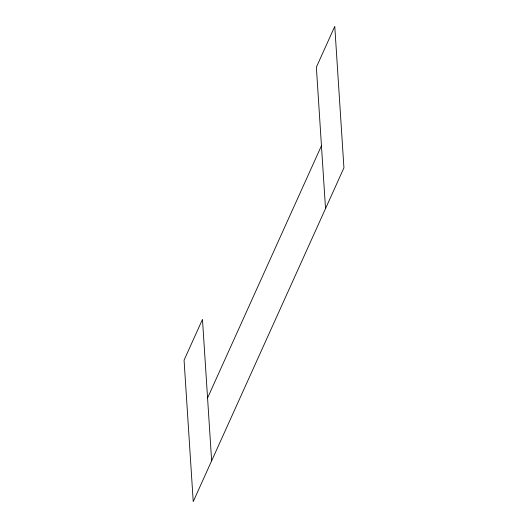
<?xml version="1.0" encoding="UTF-8"?>
<svg xmlns="http://www.w3.org/2000/svg" width="528" height="528" viewBox="0 0 528 528"><rect width="100%" height="100%" fill="white"/><g stroke="black" fill="none" stroke-linecap="round" stroke-linejoin="round"><path stroke-width="0.79" d="M207.563 397.973L321.453 145.735M325.525 208.593L316.364 67.168L334.772 26.4L343.933 167.825L193.228 501.6L184.067 360.175L202.475 319.407L211.636 460.832"/></g></svg>
